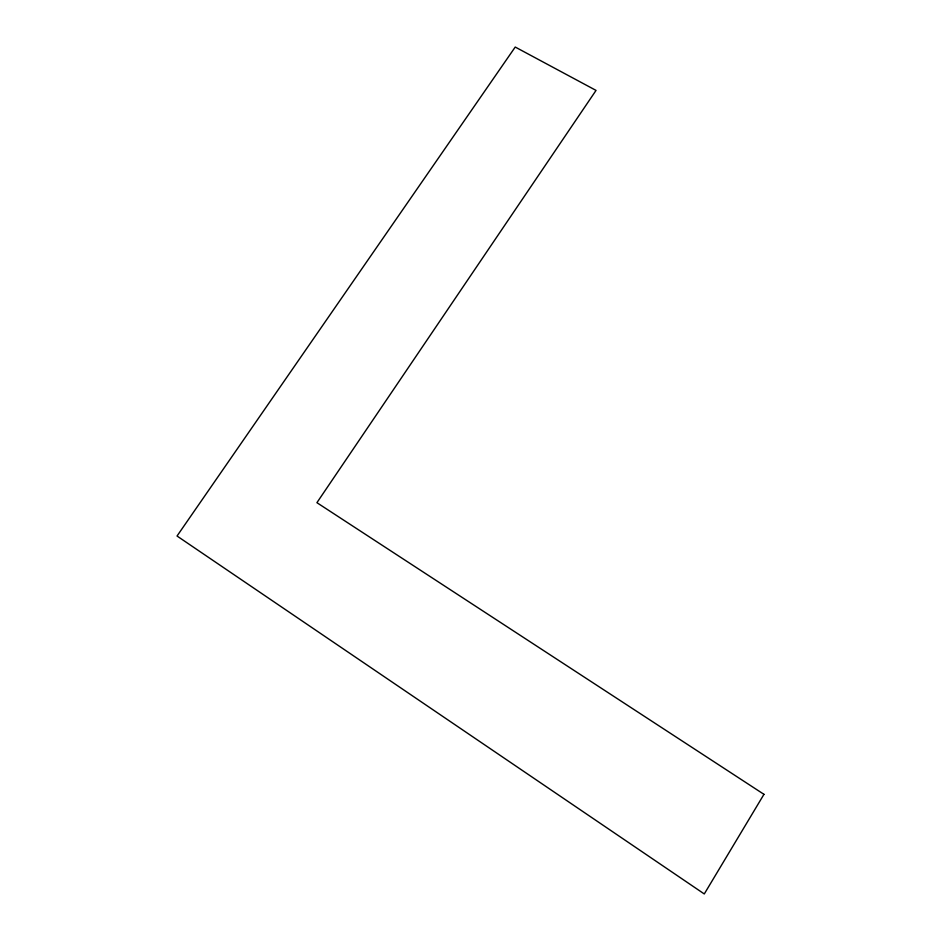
<?xml version="1.0" encoding="UTF-8"?>
<svg xmlns="http://www.w3.org/2000/svg" width="941" height="941" viewBox="0 0 941 941"><rect width="100%" height="100%" fill="white"/><g stroke="black" fill="none" stroke-linecap="round" stroke-linejoin="round"><path stroke-width="1.41" d="M763.963 794.333L704.28 893.95L177.037 536.017L515.233 47.05L596.041 90.407L316.917 502.682L763.963 794.333"/></g></svg>
